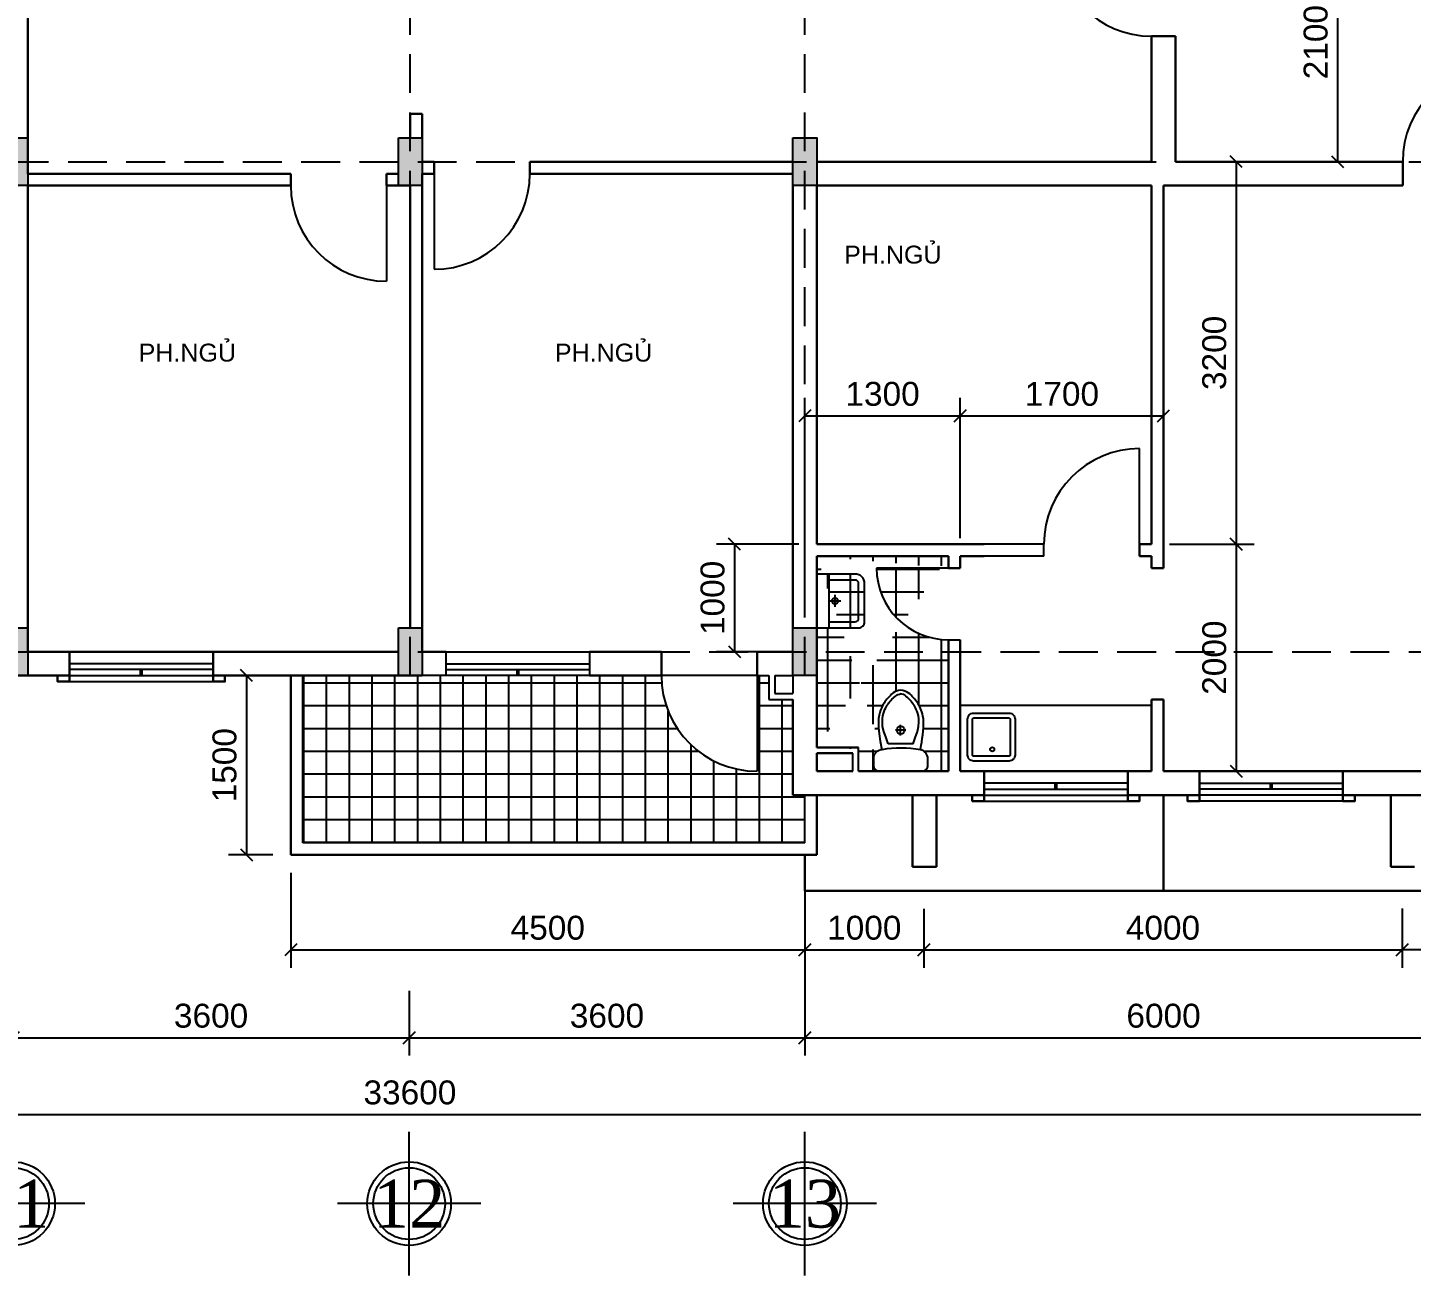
# Model space of a CAD drawing. Extents: x -100 to 171306, y -3236 to 60448.
# Drawn here: x 44744 to 56316, y 31381 to 41820 of the extents above; entities that cross this region are included whole.
import ezdxf
from ezdxf.enums import TextEntityAlignment as Align

# ---------------------------------------------------------------- set-up
doc = ezdxf.new("R2010")
doc.units = 0
doc.header["$LTSCALE"] = 1300
doc.linetypes.add('HIDDEN', pattern=[0.375, 0.25, -0.125])
doc.layers.get('0').update_dxf_attribs({"linetype": 'CONTINUOUS'})
doc.layers.get('DEFPOINTS').update_dxf_attribs({"linetype": 'CONTINUOUS'})
for name, color, linetype in [('11', 7, 'CONTINUOUS'), ('BAO', 3, 'CONTINUOUS'), ('COT', 1, 'CONTINUOUS'), ('CUA', 4, 'CONTINUOUS'), ('HATCH', 5, 'CONTINUOUS'), ('RANH', 2, 'CONTINUOUS'), ('TBI', 2, 'CONTINUOUS'), ('TEXT', 7, 'CONTINUOUS'), ('TIM', 6, 'CONTINUOUS')]:
    doc.layers.add(name, color=color, linetype=linetype)
doc.layers.add('TUONG', color=3, linetype='CONTINUOUS', lineweight=30)
doc.styles.add('T2', font='VNI-Times.TTF')
doc.styles.add('VN', font='VHELVEN.TTF')
doc.styles.add('VNI-HELVE', font='VHELVEN.TTF')
doc.dimstyles.new('DIM100S', dxfattribs={"dimscale": 0, "dimtxt": 200, "dimasz": 100, "dimexe": 150, "dimexo": 150, "dimgap": 80, "dimtad": 1, "dimdec": 0, "dimrnd": 50, "dimzin": 0, "dimdsep": 46, "dimtxsty": 'VNI-HELVE', "dimblk1": 'OBLIQUE', "dimblk2": 'OBLIQUE', "dimsah": 1, "dimcen": 0, "dimclrd": 6, "dimclre": 6, "dimclrt": 6, "dimadec": 0, "dimazin": 0, "dimtfac": 1, "dimtdec": 0, "dimtmove": 0, "dimatfit": 3, "dimfxl": 1, "dimtolj": 1, "dimtzin": 0, "dimarcsym": 0})
pattern_1 = [(0, (0, -1000), (0, 190.5), []), (90, (0, -1000), (-190.5, 1e-14), [])]

# ---------------------------------------------------------------- blocks, each defined once
blk = doc.blocks.new('PN')
at = {"layer": 'TEXT', "style": 'VN'}
blk.add_text('PH.NGUÛ', height=150, dxfattribs=at).set_placement((-476, -54))
blk = doc.blocks.new('S1200A')
at = {"layer": '11', "color": 4}
blk.add_line((-600, 50), (600, 50), dxfattribs=at)
blk.add_lwpolyline([(-600, 100), (600, 100), (600, 0), (-600, 0), (-600, 100)], dxfattribs=at)
at = {"layer": '11', "color": 4, "const_width": 30}
blk.add_lwpolyline([(0, 50), (0, 0)], dxfattribs=at)
blk = doc.blocks.new('_OBLIQUE')
at = {"color": 0, "linetype": 'ByBlock'}
blk.add_line((-0.5, -0.5), (0.5, 0.5), dxfattribs=at)
blk = doc.blocks.new('*D49')
at = {"color": 6, "linetype": 'ByBlock', "transparency": 16777216}
for p, q in [((44622, 33732), (44622, 33219)), ((47934, 33760), (47934, 33219)), ((44622, 33369), (47934, 33369))]:
    blk.add_line(p, q, dxfattribs=at)
at = {"layer": 'DEFPOINTS', "color": 0, "linetype": 'ByBlock', "transparency": 16777216}
for p in [(47934, 33910), (44622, 33882), (47934, 33369)]:
    blk.add_point(p, dxfattribs=at)
at = {"color": 6, "linetype": 'ByBlock', "transparency": 16777216, "xscale": 100, "yscale": 100, "zscale": 100, "rotation": 180}
blk.add_blockref('_OBLIQUE', (44622, 33369), dxfattribs=at)
at = {"color": 6, "linetype": 'ByBlock', "transparency": 16777216, "xscale": 100, "yscale": 100, "zscale": 100}
blk.add_blockref('_OBLIQUE', (47934, 33369), dxfattribs=at)
at = {"color": 6, "linetype": 'ByBlock', "transparency": 16777216, "insert": (46278, 33552), "char_height": 200, "attachment_point": 5, "style": 'VNI-HELVE'}
blk.add_mtext('\\A1;3600', dxfattribs=at)
blk = doc.blocks.new('*D50')
at = {"color": 6, "linetype": 'ByBlock', "transparency": 16777216}
for p, q in [((46794, 36399), (46424, 36399)), ((46574, 36399), (46574, 34899)), ((46794, 34899), (46424, 34899))]:
    blk.add_line(p, q, dxfattribs=at)
at = {"layer": 'DEFPOINTS', "color": 0, "linetype": 'ByBlock', "transparency": 16777216}
for p in [(46944, 36399), (46574, 34899), (46944, 34899)]:
    blk.add_point(p, dxfattribs=at)
at = {"color": 6, "linetype": 'ByBlock', "transparency": 16777216, "xscale": 100, "yscale": 100, "zscale": 100}
for p, rotation in [((46574, 36399), 90), ((46574, 34899), 270)]:
    blk.add_blockref('_OBLIQUE', p, dxfattribs=dict(at, rotation=rotation))
at = {"color": 6, "linetype": 'ByBlock', "transparency": 16777216, "insert": (46391, 35649), "char_height": 200, "attachment_point": 5, "rotation": 90, "style": 'VNI-HELVE'}
blk.add_mtext('\\A1;1500', dxfattribs=at)
blk = doc.blocks.new('*D52')
at = {"color": 6, "linetype": 'ByBlock', "transparency": 16777216}
for p, q in [((46944, 34749), (46944, 33955)), ((51244, 34749), (51244, 33955)), ((46944, 34105), (51244, 34105))]:
    blk.add_line(p, q, dxfattribs=at)
at = {"layer": 'DEFPOINTS', "color": 0, "linetype": 'ByBlock', "transparency": 16777216}
for p in [(46944, 34899), (51244, 34899), (51244, 34105)]:
    blk.add_point(p, dxfattribs=at)
at = {"color": 6, "linetype": 'ByBlock', "transparency": 16777216, "xscale": 100, "yscale": 100, "zscale": 100, "rotation": 180}
blk.add_blockref('_OBLIQUE', (46944, 34105), dxfattribs=at)
at = {"color": 6, "linetype": 'ByBlock', "transparency": 16777216, "xscale": 100, "yscale": 100, "zscale": 100}
blk.add_blockref('_OBLIQUE', (51244, 34105), dxfattribs=at)
at = {"color": 6, "linetype": 'ByBlock', "transparency": 16777216, "insert": (49094, 34288), "char_height": 200, "attachment_point": 5, "style": 'VNI-HELVE'}
blk.add_mtext('\\A1;4500', dxfattribs=at)
blk = doc.blocks.new('*D53')
at = {"color": 6, "linetype": 'ByBlock', "transparency": 16777216}
for p, q in [((51244, 34448), (51244, 33219)), ((47934, 33560), (47934, 33219)), ((47934, 33369), (51244, 33369))]:
    blk.add_line(p, q, dxfattribs=at)
at = {"layer": 'DEFPOINTS', "color": 0, "linetype": 'ByBlock', "transparency": 16777216}
for p in [(51244, 34598), (47934, 33710), (51244, 33369)]:
    blk.add_point(p, dxfattribs=at)
at = {"color": 6, "linetype": 'ByBlock', "transparency": 16777216, "xscale": 100, "yscale": 100, "zscale": 100, "rotation": 180}
blk.add_blockref('_OBLIQUE', (47934, 33369), dxfattribs=at)
at = {"color": 6, "linetype": 'ByBlock', "transparency": 16777216, "xscale": 100, "yscale": 100, "zscale": 100}
blk.add_blockref('_OBLIQUE', (51244, 33369), dxfattribs=at)
at = {"color": 6, "linetype": 'ByBlock', "transparency": 16777216, "insert": (49589, 33552), "char_height": 200, "attachment_point": 5, "style": 'VNI-HELVE'}
blk.add_mtext('\\A1;3600', dxfattribs=at)
blk = doc.blocks.new('*D55')
at = {"color": 6, "linetype": 'ByBlock', "transparency": 16777216}
for p, q in [((51244, 34448), (51244, 33955)), ((52239, 34448), (52239, 33955)), ((51244, 34105), (52239, 34105))]:
    blk.add_line(p, q, dxfattribs=at)
at = {"layer": 'DEFPOINTS', "color": 0, "linetype": 'ByBlock', "transparency": 16777216}
for p in [(51244, 34598), (52239, 34598), (52239, 34105)]:
    blk.add_point(p, dxfattribs=at)
at = {"color": 6, "linetype": 'ByBlock', "transparency": 16777216, "xscale": 100, "yscale": 100, "zscale": 100, "rotation": 180}
blk.add_blockref('_OBLIQUE', (51244, 34105), dxfattribs=at)
at = {"color": 6, "linetype": 'ByBlock', "transparency": 16777216, "xscale": 100, "yscale": 100, "zscale": 100}
blk.add_blockref('_OBLIQUE', (52239, 34105), dxfattribs=at)
at = {"color": 6, "linetype": 'ByBlock', "transparency": 16777216, "insert": (51741, 34288), "char_height": 200, "attachment_point": 5, "style": 'VNI-HELVE'}
blk.add_mtext('\\A1;1000', dxfattribs=at)
blk = doc.blocks.new('*D56')
at = {"color": 6, "linetype": 'ByBlock', "transparency": 16777216}
for p, q in [((51244, 34448), (51244, 33219)), ((57244, 34448), (57244, 33219)), ((51244, 33369), (57244, 33369))]:
    blk.add_line(p, q, dxfattribs=at)
at = {"layer": 'DEFPOINTS', "color": 0, "linetype": 'ByBlock', "transparency": 16777216}
for p in [(51244, 34598), (57244, 34598), (57244, 33369)]:
    blk.add_point(p, dxfattribs=at)
at = {"color": 6, "linetype": 'ByBlock', "transparency": 16777216, "xscale": 100, "yscale": 100, "zscale": 100, "rotation": 180}
blk.add_blockref('_OBLIQUE', (51244, 33369), dxfattribs=at)
at = {"color": 6, "linetype": 'ByBlock', "transparency": 16777216, "xscale": 100, "yscale": 100, "zscale": 100}
blk.add_blockref('_OBLIQUE', (57244, 33369), dxfattribs=at)
at = {"color": 6, "linetype": 'ByBlock', "transparency": 16777216, "insert": (54244, 33552), "char_height": 200, "attachment_point": 5, "style": 'VNI-HELVE'}
blk.add_mtext('\\A1;6000', dxfattribs=at)
blk = doc.blocks.new('*D61')
at = {"color": 6, "linetype": 'ByBlock', "transparency": 16777216}
for p, q in [((56239, 34449), (56239, 33955)), ((52239, 34248), (52239, 33955)), ((52239, 34105), (56239, 34105))]:
    blk.add_line(p, q, dxfattribs=at)
at = {"layer": 'DEFPOINTS', "color": 0, "linetype": 'ByBlock', "transparency": 16777216}
for p in [(56239, 34599), (52239, 34398), (56239, 34105)]:
    blk.add_point(p, dxfattribs=at)
at = {"color": 6, "linetype": 'ByBlock', "transparency": 16777216, "xscale": 100, "yscale": 100, "zscale": 100, "rotation": 180}
blk.add_blockref('_OBLIQUE', (52239, 34105), dxfattribs=at)
at = {"color": 6, "linetype": 'ByBlock', "transparency": 16777216, "xscale": 100, "yscale": 100, "zscale": 100}
blk.add_blockref('_OBLIQUE', (56239, 34105), dxfattribs=at)
at = {"color": 6, "linetype": 'ByBlock', "transparency": 16777216, "insert": (54239, 34288), "char_height": 200, "attachment_point": 5, "style": 'VNI-HELVE'}
blk.add_mtext('\\A1;4000', dxfattribs=at)
blk = doc.blocks.new('*D62')
at = {"color": 6, "linetype": 'ByBlock', "transparency": 16777216}
for p, q in [((57244, 34448), (57244, 33955)), ((56239, 34249), (56239, 33955)), ((57244, 34105), (56239, 34105))]:
    blk.add_line(p, q, dxfattribs=at)
at = {"layer": 'DEFPOINTS', "color": 0, "linetype": 'ByBlock', "transparency": 16777216}
for p in [(57244, 34598), (56239, 34399), (56239, 34105)]:
    blk.add_point(p, dxfattribs=at)
at = {"color": 6, "linetype": 'ByBlock', "transparency": 16777216, "xscale": 100, "yscale": 100, "zscale": 100, "rotation": 180}
blk.add_blockref('_OBLIQUE', (56239, 34105), dxfattribs=at)
at = {"color": 6, "linetype": 'ByBlock', "transparency": 16777216, "xscale": 100, "yscale": 100, "zscale": 100}
blk.add_blockref('_OBLIQUE', (57244, 34105), dxfattribs=at)
at = {"color": 6, "linetype": 'ByBlock', "transparency": 16777216, "insert": (56741, 34288), "char_height": 200, "attachment_point": 5, "style": 'VNI-HELVE'}
blk.add_mtext('\\A1;1000', dxfattribs=at)
blk = doc.blocks.new('*D64')
at = {"color": 6, "linetype": 'ByBlock', "transparency": 16777216}
for p, q in [((63839, 34346), (63839, 32577)), ((32044, 34248), (32044, 32577)), ((32044, 32727), (63839, 32727))]:
    blk.add_line(p, q, dxfattribs=at)
at = {"layer": 'DEFPOINTS', "color": 0, "linetype": 'ByBlock', "transparency": 16777216}
for p in [(63839, 34496), (32044, 34398), (63839, 32727)]:
    blk.add_point(p, dxfattribs=at)
at = {"color": 6, "linetype": 'ByBlock', "transparency": 16777216, "xscale": 100, "yscale": 100, "zscale": 100, "rotation": 180}
blk.add_blockref('_OBLIQUE', (32044, 32727), dxfattribs=at)
at = {"color": 6, "linetype": 'ByBlock', "transparency": 16777216, "xscale": 100, "yscale": 100, "zscale": 100}
blk.add_blockref('_OBLIQUE', (63839, 32727), dxfattribs=at)
at = {"color": 6, "linetype": 'ByBlock', "transparency": 16777216, "insert": (47941, 32910), "char_height": 200, "attachment_point": 5, "style": 'VNI-HELVE'}
blk.add_mtext('\\A1;33600', dxfattribs=at)
blk = doc.blocks.new('*D168')
at = {"color": 6, "linetype": 'ByBlock', "transparency": 16777216}
for p, q in [((51244, 36948), (51244, 38722)), ((52544, 37549), (52544, 38722)), ((51244, 38572), (52544, 38572))]:
    blk.add_line(p, q, dxfattribs=at)
at = {"layer": 'DEFPOINTS', "color": 0, "linetype": 'ByBlock', "transparency": 16777216}
for p in [(52544, 38572), (52544, 37399), (51244, 36798)]:
    blk.add_point(p, dxfattribs=at)
at = {"color": 6, "linetype": 'ByBlock', "transparency": 16777216, "xscale": 100, "yscale": 100, "zscale": 100, "rotation": 180}
blk.add_blockref('_OBLIQUE', (51244, 38572), dxfattribs=at)
at = {"color": 6, "linetype": 'ByBlock', "transparency": 16777216, "xscale": 100, "yscale": 100, "zscale": 100}
blk.add_blockref('_OBLIQUE', (52544, 38572), dxfattribs=at)
at = {"color": 6, "linetype": 'ByBlock', "transparency": 16777216, "insert": (51894, 38755), "char_height": 200, "attachment_point": 5, "style": 'VNI-HELVE'}
blk.add_mtext('\\A1;1300', dxfattribs=at)
blk = doc.blocks.new('*D169')
at = {"color": 6, "linetype": 'ByBlock', "transparency": 16777216}
for p, q in [((52544, 37549), (52544, 38722)), ((54244, 37449), (54244, 38722)), ((52544, 38572), (54244, 38572))]:
    blk.add_line(p, q, dxfattribs=at)
at = {"layer": 'DEFPOINTS', "color": 0, "linetype": 'ByBlock', "transparency": 16777216}
for p in [(54244, 38572), (52544, 37399), (54244, 37299)]:
    blk.add_point(p, dxfattribs=at)
at = {"color": 6, "linetype": 'ByBlock', "transparency": 16777216, "xscale": 100, "yscale": 100, "zscale": 100, "rotation": 180}
blk.add_blockref('_OBLIQUE', (52544, 38572), dxfattribs=at)
at = {"color": 6, "linetype": 'ByBlock', "transparency": 16777216, "xscale": 100, "yscale": 100, "zscale": 100}
blk.add_blockref('_OBLIQUE', (54244, 38572), dxfattribs=at)
at = {"color": 6, "linetype": 'ByBlock', "transparency": 16777216, "insert": (53394, 38755), "char_height": 200, "attachment_point": 5, "style": 'VNI-HELVE'}
blk.add_mtext('\\A1;1700', dxfattribs=at)
blk = doc.blocks.new('*D170')
at = {"color": 6, "linetype": 'ByBlock', "transparency": 16777216}
for p, q in [((54494, 40699), (55001, 40699)), ((54851, 40699), (54851, 37499)), ((54294, 37499), (55001, 37499))]:
    blk.add_line(p, q, dxfattribs=at)
at = {"layer": 'DEFPOINTS', "color": 0, "linetype": 'ByBlock', "transparency": 16777216}
for p in [(54344, 40699), (54144, 37499), (54851, 37499)]:
    blk.add_point(p, dxfattribs=at)
at = {"color": 6, "linetype": 'ByBlock', "transparency": 16777216, "xscale": 100, "yscale": 100, "zscale": 100}
for p, rotation in [((54851, 40699), 90), ((54851, 37499), 270)]:
    blk.add_blockref('_OBLIQUE', p, dxfattribs=dict(at, rotation=rotation))
at = {"color": 6, "linetype": 'ByBlock', "transparency": 16777216, "insert": (54669, 39099), "char_height": 200, "attachment_point": 5, "rotation": 90, "style": 'VNI-HELVE'}
blk.add_mtext('\\A1;3200', dxfattribs=at)
blk = doc.blocks.new('*D171')
at = {"color": 6, "linetype": 'ByBlock', "transparency": 16777216}
for p, q in [((54444, 37499), (55001, 37499)), ((54851, 37499), (54851, 35599)), ((54394, 35599), (55001, 35599))]:
    blk.add_line(p, q, dxfattribs=at)
at = {"layer": 'DEFPOINTS', "color": 0, "linetype": 'ByBlock', "transparency": 16777216}
for p in [(54294, 37499), (54244, 35599), (54851, 35599)]:
    blk.add_point(p, dxfattribs=at)
at = {"color": 6, "linetype": 'ByBlock', "transparency": 16777216, "xscale": 100, "yscale": 100, "zscale": 100}
for p, rotation in [((54851, 37499), 90), ((54851, 35599), 270)]:
    blk.add_blockref('_OBLIQUE', p, dxfattribs=dict(at, rotation=rotation))
at = {"color": 6, "linetype": 'ByBlock', "transparency": 16777216, "insert": (54669, 36549), "char_height": 200, "attachment_point": 5, "rotation": 90, "style": 'VNI-HELVE'}
blk.add_mtext('\\A1;2000', dxfattribs=at)
blk = doc.blocks.new('*D175')
at = {"color": 6, "linetype": 'ByBlock', "transparency": 16777216}
for p, q in [((55294, 42699), (55850, 42699)), ((55700, 42699), (55700, 40699)), ((54494, 40699), (55850, 40699))]:
    blk.add_line(p, q, dxfattribs=at)
at = {"layer": 'DEFPOINTS', "color": 0, "linetype": 'ByBlock', "transparency": 16777216}
for p in [(55144, 42699), (54344, 40699), (55700, 40699)]:
    blk.add_point(p, dxfattribs=at)
at = {"color": 6, "linetype": 'ByBlock', "transparency": 16777216, "xscale": 100, "yscale": 100, "zscale": 100}
for p, rotation in [((55700, 42699), 90), ((55700, 40699), 270)]:
    blk.add_blockref('_OBLIQUE', p, dxfattribs=dict(at, rotation=rotation))
at = {"color": 6, "linetype": 'ByBlock', "transparency": 16777216, "insert": (55517, 41699), "char_height": 200, "attachment_point": 5, "rotation": 90, "style": 'VNI-HELVE'}
blk.add_mtext('\\A1;2100', dxfattribs=at)
blk = doc.blocks.new('*D190')
at = {"color": 6, "linetype": 'ByBlock', "transparency": 16777216}
for p, q in [((51194, 37499), (50505, 37499)), ((50655, 37499), (50655, 36599)), ((50994, 36599), (50505, 36599))]:
    blk.add_line(p, q, dxfattribs=at)
at = {"layer": 'DEFPOINTS', "color": 0, "linetype": 'ByBlock', "transparency": 16777216}
for p in [(51344, 37499), (50655, 36599), (51144, 36599)]:
    blk.add_point(p, dxfattribs=at)
at = {"color": 6, "linetype": 'ByBlock', "transparency": 16777216, "xscale": 100, "yscale": 100, "zscale": 100}
for p, rotation in [((50655, 37499), 90), ((50655, 36599), 270)]:
    blk.add_blockref('_OBLIQUE', p, dxfattribs=dict(at, rotation=rotation))
at = {"color": 6, "linetype": 'ByBlock', "transparency": 16777216, "insert": (50473, 37049), "char_height": 200, "attachment_point": 5, "rotation": 90, "style": 'VNI-HELVE'}
blk.add_mtext('\\A1;1000', dxfattribs=at)

msp = doc.modelspace()

# ---------------------------------------------------------------- hatches: boundary and pattern name
at = {"layer": 'HATCH', "linetype": 'Continuous'}
h = msp.add_hatch(dxfattribs=at)
h.set_pattern_fill('NET', color=5, scale=60, style=0)
h.set_pattern_definition(pattern_1)
edge = h.paths.add_edge_path(flags=16)
edge.add_line((51344.1, 37248.6), (51344.1, 36798.6))
edge.add_line((51344.1, 36798.6), (51694.1, 36798.6))
edge.add_arc((51694.1, 36848.6), 50, 270, 360)
edge.add_line((51744.1, 36848.6), (51744.1, 37168.6))
edge.add_arc((51664.1, 37168.6), 80, 0, 90)
edge.add_line((51664.1, 37248.6), (51344.1, 37248.6))
edge = h.paths.add_edge_path()
edge.add_arc((51892.7, 35703.2), 75, 100.70925, 180)
edge.add_line((51817.7, 35703.2), (51817.7, 35648.1))
edge.add_arc((51867.7, 35648.1), 50, 180, 270)
edge.add_line((51867.7, 35598.1), (52222.7, 35598.1))
edge.add_arc((52222.7, 35648.1), 50, 270, 360)
edge.add_line((52272.7, 35648.1), (52272.7, 35703.2))
edge.add_arc((52197.7, 35703.2), 75, 0.00923, 80.50685)
edge.add_line((52210.1, 35777.2), (52211.2, 35782.8))
edge.add_line((52211.2, 35782.8), (52213.8, 35796.6))
edge.add_line((52213.8, 35796.6), (52217.5, 35816.9))
edge.add_line((52217.5, 35816.9), (52221.8, 35842.3))
edge.add_line((52221.8, 35842.3), (52226.2, 35871.2))
edge.add_line((52226.2, 35871.2), (52230.5, 35902.1))
edge.add_line((52230.5, 35902.1), (52234, 35933.3))
edge.add_line((52234, 35933.3), (52236.4, 35963.3))
edge.add_line((52236.4, 35963.3), (52237.3, 35990.9))
edge.add_line((52237.3, 35990.9), (52236.8, 36015.9))
edge.add_line((52236.8, 36015.9), (52235, 36038.6))
edge.add_line((52235, 36038.6), (52232.1, 36059.2))
edge.add_line((52232.1, 36059.2), (52228.2, 36077.9))
edge.add_line((52228.2, 36077.9), (52223.5, 36094.9))
edge.add_line((52223.5, 36094.9), (52218.2, 36110.4))
edge.add_line((52218.2, 36110.4), (52212.4, 36124.6))
edge.add_line((52212.4, 36124.6), (52206.2, 36137.7))
edge.add_line((52206.2, 36137.7), (52199.7, 36149.8))
edge.add_line((52199.7, 36149.8), (52192.8, 36161.3))
edge.add_line((52192.8, 36161.3), (52185.5, 36172.1))
edge.add_line((52185.5, 36172.1), (52177.8, 36182.6))
edge.add_line((52177.8, 36182.6), (52169.6, 36192.9))
edge.add_line((52169.6, 36192.9), (52161, 36203.2))
edge.add_line((52161, 36203.2), (52152, 36213.6))
edge.add_line((52152, 36213.6), (52142.4, 36224.2))
edge.add_line((52142.4, 36224.2), (52132.1, 36234.8))
edge.add_line((52132.1, 36234.8), (52121, 36245.1))
edge.add_line((52121, 36245.1), (52108.8, 36254.6))
edge.add_line((52108.8, 36254.6), (52095.3, 36263))
edge.add_line((52095.3, 36263), (52080.3, 36269.9))
edge.add_line((52080.3, 36269.9), (52063.7, 36275.1))
edge.add_line((52063.7, 36275.1), (52045.2, 36278.1))
edge.add_line((52045.2, 36278.1), (52026.8, 36274.8))
edge.add_line((52026.8, 36274.8), (52010.2, 36269.3))
edge.add_line((52010.2, 36269.3), (51995.4, 36262.1))
edge.add_line((51995.4, 36262.1), (51982.1, 36253.5))
edge.add_line((51982.1, 36253.5), (51970, 36243.8))
edge.add_line((51970, 36243.8), (51959, 36233.3))
edge.add_line((51959, 36233.3), (51949, 36222.5))
edge.add_line((51949, 36222.5), (51939.6, 36211.7))
edge.add_line((51939.6, 36211.7), (51930.7, 36201.2))
edge.add_line((51930.7, 36201.2), (51922.3, 36190.6))
edge.add_line((51922.3, 36190.6), (51914.2, 36179.7))
edge.add_line((51914.2, 36179.7), (51906.5, 36168.2))
edge.add_line((51906.5, 36168.2), (51899, 36155.8))
edge.add_line((51899, 36155.8), (51891.8, 36142.1))
edge.add_line((51891.8, 36142.1), (51884.7, 36126.8))
edge.add_line((51884.7, 36126.8), (51877.8, 36109.7))
edge.add_line((51877.8, 36109.7), (51871.1, 36090.1))
edge.add_line((51871.1, 36090.1), (51865.3, 36067))
edge.add_line((51865.3, 36067), (51860.9, 36039))
edge.add_line((51860.9, 36039), (51858.9, 36004.8))
edge.add_line((51858.9, 36004.8), (51859.8, 35962.9))
edge.add_line((51859.8, 35962.9), (51864.5, 35912.2))
edge.add_line((51864.5, 35912.2), (51873.7, 35851.1))
edge.add_line((51873.7, 35851.1), (51888.1, 35778.4))
edge.add_line((51344.1, 37398.6), (51344.1, 35798.6))
edge.add_line((52444.1, 37398.6), (51344.1, 37398.6))
edge.add_line((52444.1, 37298.6), (52444.1, 37398.6))
edge.add_line((52444.1, 37298.6), (51844.1, 37298.6))
edge.add_arc((52444.1, 37298.6), 600, 180, 270)
edge.add_line((52444.1, 35598.1), (52444.1, 36698.6))
edge.add_line((52444.1, 35598.6), (51694.1, 35598.6))
edge.add_line((51694.1, 35598.6), (51694.1, 35798.6))
edge.add_line((51694.1, 35798.6), (51344.1, 35798.6))
h = msp.add_hatch(dxfattribs=at)
h.set_pattern_fill('NET', color=5, scale=60, style=0)
h.set_pattern_definition(pattern_1)
h.paths.add_polyline_path([(51244.1, 34998.6), (51244.1, 35398.6), (51144.1, 35398.6), (51144.1, 36198.6), (50944.1, 36198.6), (50944.1, 36398.6), (50844.1, 36398.6), (50844.1, 35598.6, -0.4142136), (50044.1, 36398.6), (49444.1, 36398.6), (48244.1, 36398.6), (48044.1, 36398.6), (47844.1, 36398.6), (47044.1, 36398.6), (47044.1, 34998.6)])

# ---------------------------------------------------------------- linework, layer by layer
at = {"layer": 'BAO', "color": 3, "linetype": 'Continuous'}
for p, q in [((53244.1, 37498.6), (52744.1, 37498.6)), ((53244.1, 37398.6), (53244.1, 37498.6)), ((53244.1, 37398.6), (53244.1, 37498.6)), ((53244.1, 37398.6), (52744.1, 37398.6)), ((52444.1, 36698.6), (52544.1, 36698.6)), ((46944.1, 34898.6), (46944.1, 36398.6)), ((47044.1, 34998.6), (47044.1, 36398.6)), ((51344.1, 34898.6), (51344.1, 35398.6)), ((51244.1, 34998.6), (47044.1, 34998.6)), ((46944.1, 34898.6), (51344.1, 34898.6)), ((47934.5, 31380.8), (47934.5, 32580.8)), ((51244.1, 31380.8), (51244.1, 32580.8)), ((45222.2, 31980.8), (44022.2, 31980.8)), ((48534.5, 31980.8), (47334.5, 31980.8)), ((51844.1, 31980.8), (50644.1, 31980.8))]:
    msp.add_line(p, q, dxfattribs=at)
at = {"layer": 'BAO', "color": 3}
for p, q in [((51694.1, 35598.6), (51694.1, 35798.6)), ((51644.1, 35598.6), (51644.1, 35748.6))]:
    msp.add_line(p, q, dxfattribs=at)
at = {"layer": 'BAO', "color": 3, "linetype": 'Continuous'}
for points in [[(48244.1, 36598.6), (48044.1, 36598.6)], [(48244.1, 36398.6), (48044.1, 36398.6)]]:
    msp.add_lwpolyline(points, dxfattribs=at)
for centre, radius in [((44622.2, 31980.8), 350), ((47934.5, 31980.8), 350), ((51244.1, 31980.8), 350), ((44622.2, 31980.8), 300), ((47934.5, 31980.8), 300), ((51244.1, 31980.8), 300)]:
    msp.add_circle(centre, radius, dxfattribs=at)
at = {"layer": 'COT', "linetype": 'Continuous'}
for points in [[(44544.1, 40897.9), (44744.1, 40897.9), (44744.1, 40498.6), (44544.1, 40498.6)], [(47844.1, 40897.9), (48044.1, 40897.9), (48044.1, 40498.6), (47844.1, 40498.6)], [(51144.1, 40897.9), (51344.1, 40897.9), (51344.1, 40498.6), (51144.1, 40498.6)], [(44544.1, 36797.9), (44744.1, 36797.9), (44744.1, 36398.6), (44544.1, 36398.6)], [(47844.1, 36797.9), (48044.1, 36797.9), (48044.1, 36398.6), (47844.1, 36398.6)], [(51144.1, 36797.9), (51344.1, 36797.9), (51344.1, 36398.6), (51144.1, 36398.6)]]:
    msp.add_lwpolyline(points, close=True, dxfattribs=at)
for points in [[(44544.1, 40498.6), (44744.1, 40498.6), (44544.1, 40897.9), (44744.1, 40897.9)], [(47844.1, 40498.6), (48044.1, 40498.6), (47844.1, 40897.9), (48044.1, 40897.9)], [(51144.1, 40498.6), (51344.1, 40498.6), (51144.1, 40897.9), (51344.1, 40897.9)], [(44544.1, 36398.6), (44744.1, 36398.6), (44544.1, 36797.9), (44744.1, 36797.9)], [(47844.1, 36398.6), (48044.1, 36398.6), (47844.1, 36797.9), (48044.1, 36797.9)], [(51144.1, 36398.6), (51344.1, 36398.6), (51144.1, 36797.9), (51344.1, 36797.9)]]:
    msp.add_solid(points, dxfattribs=at)
at = {"layer": 'CUA', "color": 4, "linetype": 'Continuous'}
for p, q in [((48144.1, 40598.6), (48144.1, 39798.6)), ((47744.1, 40498.6), (47744.1, 39698.6)), ((54044.1, 37498.6), (54044.1, 38298.6)), ((52444.1, 37298.6), (51844.1, 37298.6)), ((48244.1, 36598.6), (49444.1, 36598.6)), ((48244.1, 36398.6), (48244.1, 36598.6)), ((49444.1, 36598.6), (49444.1, 36398.6)), ((48244.1, 36498.6), (49444.1, 36498.6)), ((45094.1, 36348.6), (46294.1, 36348.6)), ((46944.1, 36398.6), (46944.1, 34898.6)), ((48244.1, 36448.6), (49444.1, 36448.6)), ((49444.1, 36398.6), (48244.1, 36398.6)), ((54144.1, 36148.6), (52544.1, 36148.6)), ((52744.1, 35348.6), (53944.1, 35348.6)), ((55744.1, 35348.6), (54544.1, 35348.6))]:
    msp.add_line(p, q, dxfattribs=at)
at = {"layer": 'CUA', "color": 3, "linetype": 'Continuous'}
for p, q in [((50844.1, 36398.6), (50844.1, 35598.6)), ((51244.1, 34998.6), (51244.1, 35398.6))]:
    msp.add_line(p, q, dxfattribs=at)
at = {"layer": 'CUA', "color": 4, "linetype": 'Continuous', "const_width": 30}
msp.add_lwpolyline([(48844.1, 36398.6), (48844.1, 36448.6)], dxfattribs=at)
at = {"layer": 'CUA', "color": 4, "linetype": 'Continuous'}
for centre, radius, start, end in [((54144.1, 42548.6), 800, 180, 270), ((57044.1, 40698.6), 800, 90, 180), ((48144.1, 40598.6), 800, 270, 0), ((47744.1, 40498.6), 800, 180, 270), ((54044.1, 37498.6), 800, 90, 180), ((52444.1, 37298.6), 600, 180, 270)]:
    msp.add_arc(centre, radius, start, end, dxfattribs=at)
at = {"layer": 'CUA', "color": 3, "linetype": 'Continuous'}
msp.add_arc((50844.1, 36398.6), 800, 180, 270, dxfattribs=at)
at = {"layer": 'RANH', "color": 2, "linetype": 'HIDDEN'}
for p, q in [((47944.1, 36398.6), (47944.1, 57559.7)), ((51244.1, 36398.6), (51244.1, 57559.7)), ((5594.1, 40698.3), (64365.3, 40698.3)), ((5594.1, 36598.3), (64365.3, 36598.3))]:
    msp.add_line(p, q, dxfattribs=at)
at = {"layer": 'RANH', "color": 2, "linetype": 'Continuous'}
msp.add_line((50844.1, 36398.6), (50044.1, 36398.6), dxfattribs=at)
at = {"layer": 'TBI', "color": 2, "linetype": 'Continuous'}
for p, q in [((51444.1, 37248.6), (51444.1, 36798.6)), ((51444.1, 37248.6), (51444.1, 36798.6)), ((51664.1, 37198.6), (51444.1, 37198.6)), ((51694.1, 36878.6), (51694.1, 37168.6)), ((51495.5, 37073.6), (51495.5, 36973.6)), ((51445.5, 37023.6), (51545.5, 37023.6)), ((51444.1, 36848.6), (51664.1, 36848.6)), ((52089.3, 35942.1), (52001.1, 35942.1)), ((52045.2, 35898), (52045.2, 35986.2)), ((52149.5, 35827.2), (51940.9, 35827.2))]:
    msp.add_line(p, q, dxfattribs=at)
at = {"layer": 'TBI', "color": 3}
for p, q in [((50844.1, 36398.6), (50944.1, 36398.6)), ((50944.1, 36398.6), (50944.1, 36198.6)), ((50994.1, 36398.6), (50994.1, 36248.6)), ((50994.1, 36398.6), (51144.1, 36398.6)), ((51144.1, 36398.6), (51144.1, 36248.6)), ((51144.1, 36398.6), (51144.1, 36248.6)), ((51144.1, 36398.6), (51144.1, 36248.6)), ((50994.1, 36248.6), (51144.1, 36248.6)), ((50944.1, 36198.6), (51144.1, 36198.6))]:
    msp.add_line(p, q, dxfattribs=at)
at = {"layer": 'TBI', "color": 4}
for p, q in [((50994.1, 36398.6), (50994.1, 36248.6)), ((50994.1, 36398.6), (51144.1, 36398.6)), ((50994.1, 36398.6), (50994.1, 36248.6)), ((50994.1, 36398.6), (51144.1, 36398.6)), ((50994.1, 36248.6), (51144.1, 36248.6)), ((50994.1, 36248.6), (51144.1, 36248.6))]:
    msp.add_line(p, q, dxfattribs=at)
at = {"layer": 'TBI', "color": 2, "linetype": 'Continuous'}
for points in [[(51344.1, 37248.6), (51344.1, 36798.6), (51694.1, 36798.6, 0.4142136), (51744.1, 36848.6), (51744.1, 37168.6, 0.4142136), (51664.1, 37248.6)], [(53002.1, 36034.2), (53002.1, 35734.2, -0.4142136), (52952.1, 35684.2), (52654.8, 35684.2, -0.4142136), (52604.8, 35734.2), (52604.8, 36034.2, -0.4142136), (52654.8, 36084.2), (52952.1, 36084.2, -0.4142136)], [(52962.1, 36034.2), (52962.1, 35734.2, -0.4142136), (52952.1, 35724.2), (52654.8, 35724.2, -0.4142136), (52644.8, 35734.2), (52644.8, 36034.2, -0.4142136), (52654.8, 36044.2), (52952.1, 36044.2, -0.4142136)]]:
    msp.add_lwpolyline(points, format="xyb", close=True, dxfattribs=at)
msp.add_lwpolyline([(51878.8, 35776.9, 0.3604695), (51817.7, 35703.2), (51817.7, 35703.2), (51817.7, 35648.1, 0.4142136), (51867.7, 35598.1), (52222.7, 35598.1, 0.4142136), (52272.7, 35648.1), (52272.7, 35703.2, 0.3664311), (52210.1, 35777.2), (52211.2, 35782.8), (52213.8, 35796.6), (52217.5, 35816.9), (52221.8, 35842.3), (52226.2, 35871.2), (52230.5, 35902.1), (52234, 35933.3), (52236.4, 35963.3), (52237.3, 35990.9), (52236.8, 36015.9), (52235, 36038.6), (52232.1, 36059.2), (52228.2, 36077.9), (52223.5, 36094.9), (52218.2, 36110.4), (52212.4, 36124.6), (52206.2, 36137.7), (52199.7, 36149.8), (52192.8, 36161.3), (52185.5, 36172.1), (52177.8, 36182.6), (52169.6, 36192.9), (52161, 36203.2), (52152, 36213.6), (52142.4, 36224.2), (52132.1, 36234.8), (52121, 36245.1), (52108.8, 36254.6), (52095.3, 36263), (52080.3, 36269.9), (52063.7, 36275.1), (52045.2, 36278.1), (52026.8, 36274.8), (52010.2, 36269.3), (51995.4, 36262.1), (51982.1, 36253.5), (51970, 36243.8), (51959, 36233.3), (51949, 36222.5), (51939.6, 36211.7), (51930.7, 36201.2), (51922.3, 36190.6), (51914.2, 36179.7), (51906.5, 36168.2), (51899, 36155.8), (51891.8, 36142.1), (51884.7, 36126.8), (51877.8, 36109.7), (51871.1, 36090.1), (51865.3, 36067), (51860.9, 36039), (51858.9, 36004.8), (51859.8, 35962.9), (51864.5, 35912.2), (51873.7, 35851.1), (51888.1, 35778.4)], format="xyb", dxfattribs=at)
for points in [[(51940.9, 35827.2), (51923.2, 35878.7), (51905.5, 35930.3), (51894.7, 35973.2), (51892.5, 36008.2), (51893.6, 36037.4), (51897, 36061.2), (51902, 36081.1), (51907.9, 36098.5), (51914.2, 36114.1), (51920.6, 36127.9), (51927, 36140), (51933.5, 36151), (51940.4, 36161.2), (51947.7, 36171), (51955.5, 36180.8), (51964, 36190.9), (51972.8, 36201.1), (51981.9, 36210.7), (51991.2, 36219.6), (52000.9, 36227.4), (52011.2, 36234.1), (52022.3, 36239.5), (52034.7, 36243.6), (52045.2, 36245.5)], [(52149.5, 35827.2), (52167.2, 35878.7), (52184.9, 35930.3), (52195.8, 35973.2), (52197.9, 36008.2), (52196.9, 36037.4), (52193.5, 36061.2), (52188.5, 36081.1), (52182.5, 36098.5), (52176.2, 36114.1), (52169.9, 36127.9), (52163.5, 36140), (52156.9, 36151), (52150, 36161.2), (52142.8, 36171), (52134.9, 36180.8), (52126.4, 36190.9), (52117.6, 36201.1), (52108.6, 36210.7), (52099.3, 36219.6), (52089.5, 36227.4), (52079.2, 36234.1), (52068.1, 36239.5), (52055.7, 36243.6), (52045.2, 36245.5)]]:
    msp.add_lwpolyline(points, dxfattribs=at)
for centre, radius in [((51495.5, 37023.6), 25), ((52045.2, 35942.1), 32.4), ((52810.9, 35782.1), 17.6)]:
    msp.add_circle(centre, radius, dxfattribs=at)
for centre, radius, start, end in [((51664.1, 37168.6), 30, 0, 90), ((51664.1, 36878.6), 30, 270, 0), ((51899.6, 35681.8), 97.4, 96.78124, 102.33452), ((52045.2, 34896.8), 895.7, 79.29075, 100.10589)]:
    msp.add_arc(centre, radius, start, end, dxfattribs=at)
at = {"layer": 'TUONG', "color": 3}
for p, q in [((44744.1, 44598.6), (44744.1, 41498.6)), ((44744.1, 41098.6), (44744.1, 42848.6)), ((44744.1, 42848.6), (44744.1, 40598.6)), ((54144.1, 40698.6), (54144.1, 41748.6)), ((54344.1, 41198.6), (54344.1, 41748.6)), ((48044.1, 41098.6), (47944.1, 41098.6)), ((47944.1, 40897.9), (47944.1, 41098.6)), ((48044.1, 40897.9), (48044.1, 41098.6)), ((48044.1, 40698.6), (48144.1, 40698.6)), ((48144.1, 40698.6), (48144.1, 40598.6)), ((48944.1, 40698.6), (51144.1, 40698.6)), ((48944.1, 40698.6), (48944.1, 40598.6)), ((51344.1, 40698.6), (54144.1, 40698.6)), ((54144.1, 40698.6), (51344.1, 40698.6)), ((56244.1, 40698.6), (54344.1, 40698.6)), ((56244.1, 40698.6), (56244.1, 40498.6)), ((46944.1, 40598.6), (44744.1, 40598.6)), ((46944.1, 40598.6), (46944.1, 40498.6)), ((47844.1, 40598.6), (47744.1, 40598.6)), ((47744.1, 40598.6), (47744.1, 40498.6)), ((48044.1, 36598.6), (48044.1, 40598.6)), ((48044.1, 40598.6), (48144.1, 40598.6)), ((48944.1, 40598.6), (51144.1, 40598.6)), ((44744.1, 40498.6), (44744.1, 36598.6)), ((44744.1, 40498.6), (46944.1, 40498.6)), ((47744.1, 40498.6), (47944.1, 40498.6)), ((47944.1, 40498.6), (47944.1, 36797.9)), ((51144.1, 40498.6), (51144.1, 36797.9)), ((54144.1, 40498.6), (51344.1, 40498.6)), ((51344.1, 40498.6), (51344.1, 37498.6)), ((54144.1, 37498.6), (54144.1, 40498.6)), ((54244.1, 40498.6), (56244.1, 40498.6)), ((54244.1, 37298.6), (54244.1, 40498.6)), ((52744.1, 37498.6), (51344.1, 37498.6)), ((52544.1, 37498.6), (52544.1, 37498.6)), ((54044.1, 37398.6), (54044.1, 37498.6)), ((54144.1, 37498.6), (54044.1, 37498.6)), ((52444.1, 37398.6), (51344.1, 37398.6)), ((51344.1, 35948.1), (51344.1, 37398.6)), ((51344.1, 37398.6), (51344.1, 35798.6)), ((52444.1, 37298.6), (52444.1, 37398.6)), ((52744.1, 37398.6), (52544.1, 37398.6)), ((52544.1, 37398.6), (52544.1, 37398.6)), ((52544.1, 37298.6), (52544.1, 37398.6)), ((54144.1, 37398.6), (54044.1, 37398.6)), ((54144.1, 37298.6), (54144.1, 37398.6)), ((52444.1, 37298.6), (52544.1, 37298.6)), ((54244.1, 37298.6), (54144.1, 37298.6)), ((52444.1, 35598.1), (52444.1, 36698.6)), ((52544.1, 35598.6), (52544.1, 36698.6)), ((44744.1, 36598.6), (45094.1, 36598.6)), ((45094.1, 36598.6), (45094.1, 36398.6)), ((47844.1, 36598.6), (45094.1, 36598.6)), ((46294.1, 36598.6), (46294.1, 36398.6)), ((46294.1, 36598.6), (46294.1, 36398.6)), ((47844.1, 36598.6), (46294.1, 36598.6)), ((50044.1, 36598.6), (49444.1, 36598.6)), ((50044.1, 36398.6), (50044.1, 36598.6)), ((51144.1, 36598.6), (50844.1, 36598.6)), ((50844.1, 36598.6), (50844.1, 36398.6)), ((45094.1, 36398.6), (44194.1, 36398.6)), ((46944.1, 36398.6), (46294.1, 36398.6)), ((46394.1, 36398.6), (48044.1, 36398.6)), ((46394.1, 36398.6), (48044.1, 36398.6)), ((46944.1, 34898.6), (46944.1, 36398.6)), ((49444.1, 36398.6), (50044.1, 36398.6)), ((51144.1, 36198.6), (51144.1, 35398.6)), ((54244.1, 36198.6), (54144.1, 36198.6)), ((54144.1, 35598.6), (54144.1, 36198.6)), ((54244.1, 35598.6), (54244.1, 36198.6)), ((51344.1, 35798.6), (51344.1, 35898.1)), ((51694.1, 35798.6), (51344.1, 35798.6)), ((51344.1, 35598.6), (51344.1, 35748.6)), ((51644.1, 35748.6), (51344.1, 35748.6)), ((51344.1, 35748.6), (51344.1, 35598.6)), ((51644.1, 35598.6), (51344.1, 35598.6)), ((52444.1, 35598.6), (51694.1, 35598.6)), ((53944.1, 35598.6), (52544.1, 35598.6)), ((52744.1, 35398.6), (52744.1, 35598.6)), ((54044.1, 35598.6), (53944.1, 35598.6)), ((53944.1, 35598.6), (54144.1, 35598.6)), ((53944.1, 35398.6), (53944.1, 35598.6)), ((53944.1, 35598.6), (53944.1, 35398.6)), ((54544.1, 35598.6), (54244.1, 35598.6)), ((54244.1, 35598.6), (54544.1, 35598.6)), ((54544.1, 35398.6), (54544.1, 35598.6)), ((54544.1, 35598.6), (54544.1, 35398.6)), ((54544.1, 35598.6), (57144.1, 35598.6)), ((55744.1, 35398.6), (55744.1, 35598.6)), ((51144.1, 35398.6), (52144.1, 35398.6)), ((51244.1, 35398.6), (51344.1, 35398.6)), ((52744.1, 35398.6), (51244.1, 35398.6)), ((51344.1, 35398.6), (51344.1, 34898.6)), ((52144.1, 35398.6), (52144.1, 34798.6)), ((52344.1, 35398.6), (52344.1, 34798.6)), ((52344.1, 34798.6), (52344.1, 35398.6)), ((52344.1, 35398.6), (52644.1, 35398.6)), ((54544.1, 35398.6), (53944.1, 35398.6)), ((57244.1, 35398.6), (55744.1, 35398.6)), ((56144.1, 35398.6), (55844.1, 35398.6)), ((56144.1, 34798.6), (56144.1, 35398.6)), ((56144.1, 34798.6), (56144.1, 35398.6)), ((51344.1, 34898.6), (46944.1, 34898.6)), ((51244.1, 34898.6), (51244.1, 34598.1)), ((51244.1, 34598.1), (57244.1, 34598.1))]:
    msp.add_line(p, q, dxfattribs=at)
at = {"layer": 'TUONG', "color": 3, "linetype": 'ByBlock'}
for p, q in [((54144.1, 41748.6), (54344.1, 41748.6)), ((54344.1, 41748.6), (54344.1, 40698.6)), ((54344.1, 40698.6), (56244.1, 40698.6))]:
    msp.add_line(p, q, dxfattribs=at)
at = {"layer": 'TUONG', "color": 4, "linetype": 'Continuous'}
for points in [[(44994.1, 36398.6), (44994.1, 36348.6), (45094.1, 36348.6), (45094.1, 36398.6)], [(46294.1, 36398.6), (46294.1, 36348.6), (46394.1, 36348.6), (46394.1, 36398.6)], [(52744.1, 35398.6), (52744.1, 35348.6), (52644.1, 35348.6), (52644.1, 35398.6)], [(54044.1, 35398.6), (54044.1, 35348.6), (53944.1, 35348.6), (53944.1, 35398.6)], [(54444.1, 35398.6), (54444.1, 35348.6), (54544.1, 35348.6), (54544.1, 35398.6)], [(55744.1, 35398.6), (55744.1, 35348.6), (55844.1, 35348.6), (55844.1, 35398.6)]]:
    msp.add_lwpolyline(points, dxfattribs=at)
at = {"layer": 'TUONG', "color": 3, "linetype": 'Continuous'}
for points in [[(54244.1, 34598.1), (54244.1, 35398.6)], [(52144.1, 34798.6), (52344.1, 34798.6)], [(56144.1, 34798.6), (56344.1, 34798.6)]]:
    msp.add_lwpolyline(points, dxfattribs=at)

# ---------------------------------------------------------------- block references
at = {"layer": 'CUA', "color": 4, "linetype": 'Continuous', "xscale": -1}
msp.add_blockref('S1200A', (45694.1, 36398.6), dxfattribs=at)
at = {"layer": 'CUA', "color": 4, "linetype": 'Continuous', "xscale": -1, "rotation": 180}
msp.add_blockref('S1200A', (53344.1, 35498.6), dxfattribs=at)
at = {"layer": 'CUA', "color": 4, "linetype": 'Continuous', "rotation": 180}
msp.add_blockref('S1200A', (55144.1, 35498.6), dxfattribs=at)
at = {"layer": 'TEXT', "color": 7}
for p in [(52048.5, 39900.3), (46148.1, 39080.3), (49629, 39080.3)]:
    msp.add_blockref('PN', p, dxfattribs=at)

# ---------------------------------------------------------------- texts
at = {"layer": 'TEXT', "style": 'T2'}
for tag, p in [('11', (44622.2, 31980.8)), ('12', (47934.5, 31980.8)), ('13', (51244.1, 31980.8))]:
    msp.add_attdef(tag, text='', height=400, dxfattribs=at).set_placement(p, align=Align.MIDDLE_CENTER)

# ---------------------------------------------------------------- dimensions: what is measured, and where the dimension line sits
at = {"layer": 'TIM', "color": 6, "linetype": 'Continuous'}
for base, p1, p2, text, picture, middle in [((55700.2, 40698.6), (55144.1, 42698.6), (54344.1, 40698.6), '2100', '*D175', (55517.4, 41698.6)), ((50655.5, 36598.6), (51344.1, 37498.6), (51144.1, 36598.6), '1000', '*D190', (50472.7, 37048.6)), ((54851.4, 35598.6), (54294.1, 37498.6), (54244.1, 35598.6), '2000', '*D171', (54668.6, 36548.6))]:
    dim = msp.add_linear_dim(base=base, p1=p1, p2=p2, angle=90, text=text, dimstyle='DIM100S', override={"dimscale": 1}, dxfattribs=at)
    dim.commit()
    dim.dimension.update_dxf_attribs({"geometry": picture, "text_midpoint": middle})
for base, p1, p2, picture, middle in [((54851.4, 37498.6), (54344.1, 40698.6), (54144.1, 37498.6), '*D170', (54668.6, 39098.6)), ((46574, 34898.6), (46944.1, 36398.6), (46944.1, 34898.6), '*D50', (46391.2, 35648.6))]:
    dim = msp.add_linear_dim(base=base, p1=p1, p2=p2, angle=90, dimstyle='DIM100S', override={"dimscale": 1}, dxfattribs=at)
    dim.commit()
    dim.dimension.update_dxf_attribs({"geometry": picture, "text_midpoint": middle})
for base, p1, p2, picture, middle in [((52544.1, 38572.2), (51244.1, 36797.9), (52544.1, 37398.6), '*D168', (51894.1, 38755)), ((54244.1, 38572.2), (52544.1, 37398.6), (54244.1, 37298.6), '*D169', (53394.1, 38755)), ((52238.7, 34105.4), (51244.1, 34598.1), (52238.7, 34598.1), '*D55', (51741.4, 34288.2)), ((57244.1, 33368.8), (51244.1, 34598.1), (57244.1, 34598.1), '*D56', (54244.1, 33551.6)), ((56238.5, 34105.4), (57244.1, 34598.1), (56238.5, 34398.6), '*D62', (56741.3, 34288.2))]:
    dim = msp.add_linear_dim(base=base, p1=p1, p2=p2, dimstyle='DIM100S', override={"dimscale": 1}, dxfattribs=at)
    dim.commit()
    dim.dimension.update_dxf_attribs({"geometry": picture, "text_midpoint": middle})
for base, p1, p2, text, picture, middle in [((51244.1, 34105.4), (46944.1, 34898.6), (51244.1, 34898.6), '4500', '*D52', (49094.1, 34288.2)), ((63838.8, 32727.1), (32044.1, 34398.1), (63838.8, 34495.6), '33600', '*D64', (47941.4, 32909.9)), ((51244.1, 33368.8), (47934.5, 33710), (51244.1, 34598.1), '3600', '*D53', (49589.3, 33551.6)), ((56238.5, 34105.4), (52238.7, 34398.1), (56238.5, 34598.6), '4000', '*D61', (54238.6, 34288.2)), ((47934.5, 33368.8), (44622.2, 33881.8), (47934.5, 33910), '3600', '*D49', (46278.3, 33551.6))]:
    dim = msp.add_linear_dim(base=base, p1=p1, p2=p2, text=text, dimstyle='DIM100S', override={"dimscale": 1}, dxfattribs=at)
    dim.commit()
    dim.dimension.update_dxf_attribs({"geometry": picture, "text_midpoint": middle})

doc.saveas('drawing.dxf')
